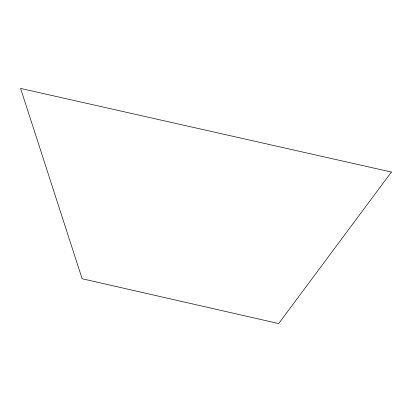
<?xml version="1.0" encoding="UTF-8"?>
<svg xmlns="http://www.w3.org/2000/svg" width="412" height="412" viewBox="0 0 412 412"><rect width="100%" height="100%" fill="white"/><g stroke="black" fill="none" stroke-linecap="round" stroke-linejoin="round"><path stroke-width="0.62" d="M391.4 172.051L278.667 323.569L82.122 278.744L20.6 88.431L391.4 172.051"/></g></svg>
